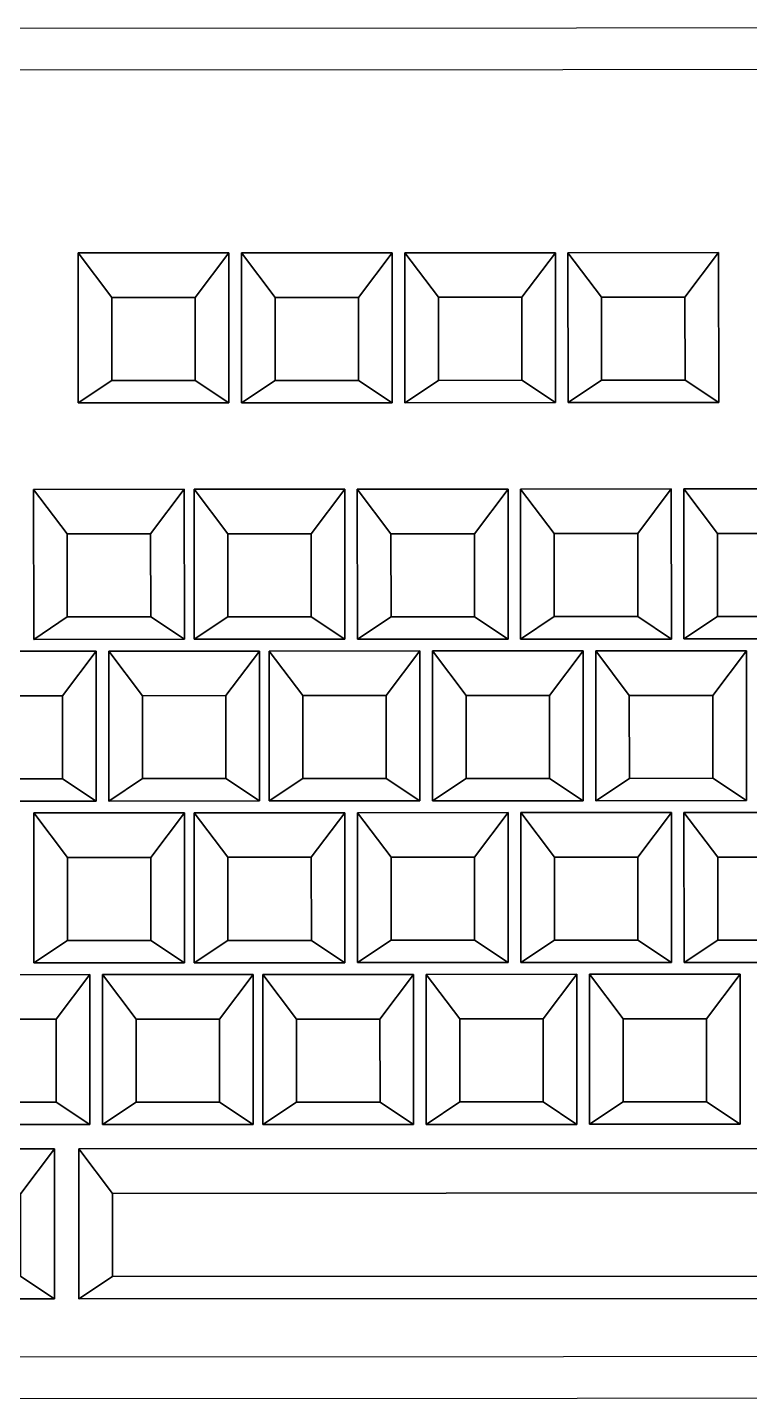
# Model space of a CAD drawing. Extents: x 13886 to 74789, y -750269 to -704302.
# Drawn here: x 51827.2 to 51913.7, y -736894.1 to -736729.6 of the extents above; entities that cross this region are included whole.
import ezdxf

# ---------------------------------------------------------------- set-up
doc = ezdxf.new("R2010")
doc.units = 0
doc.header["$LTSCALE"] = 10
doc.layers.get('0').update_dxf_attribs({"linetype": 'CONTINUOUS'})
doc.layers.add('___0', color=250, linetype='CONTINUOUS')

msp = doc.modelspace()

# ---------------------------------------------------------------- linework, layer by layer
at = {"color": 252}
for points in [[(52042.31, -736729.65), (51594.3, -736729.89), (51594.39, -736894.08), (52042.4, -736893.84)], [(52037.31, -736734.65), (51599.3, -736734.89), (51599.38, -736889.08), (52037.39, -736888.84)]]:
    msp.add_lwpolyline(points, close=True, dxfattribs=at)
at = {"layer": '___0'}
for points, invisible_edges in [([(51837.3, -736762.01, 15.22), (51833.26, -736756.67, 2.42), (51851.32, -736756.66, 2.42)], 12), ([(51851.33, -736774.63, 0.61), (51851.32, -736756.66, 2.42), (51833.26, -736756.67, 2.42)], 12), ([(51837.3, -736771.96, 14.22), (51833.27, -736774.64, 0.61), (51833.26, -736756.67, 2.42)], 12), ([(51837.3, -736771.96, 14.22), (51833.26, -736756.67, 2.42), (51837.3, -736762.01, 15.22)], 1), ([(51851.33, -736774.63, 0.61), (51833.26, -736756.67, 2.42), (51833.27, -736774.64, 0.61)], 1), ([(51837.3, -736762.01, 15.22), (51851.32, -736756.66, 2.42), (51847.29, -736762.01, 15.22)], 1), ([(51847.29, -736762.01, 15.22), (51851.32, -736756.66, 2.42), (51851.33, -736774.63, 0.61)], 12), ([(51856.86, -736762, 15.22), (51852.83, -736756.66, 2.42), (51870.89, -736756.65, 2.42)], 12), ([(51870.9, -736774.62, 0.61), (51870.89, -736756.65, 2.42), (51852.83, -736756.66, 2.42)], 12), ([(51856.87, -736771.95, 14.22), (51852.84, -736774.63, 0.61), (51852.83, -736756.66, 2.42)], 12), ([(51856.87, -736771.95, 14.22), (51852.83, -736756.66, 2.42), (51856.86, -736762, 15.22)], 1), ([(51870.9, -736774.62, 0.61), (51852.83, -736756.66, 2.42), (51852.84, -736774.63, 0.61)], 1), ([(51856.86, -736762, 15.22), (51870.89, -736756.65, 2.42), (51866.86, -736762, 15.22)], 1), ([(51866.86, -736762, 15.22), (51870.89, -736756.65, 2.42), (51870.9, -736774.62, 0.61)], 12), ([(51876.43, -736761.99, 15.22), (51872.4, -736756.65, 2.42), (51890.46, -736756.64, 2.42)], 12), ([(51890.47, -736774.61, 0.61), (51890.46, -736756.64, 2.42), (51872.4, -736756.65, 2.42)], 12), ([(51876.44, -736771.94, 14.22), (51872.41, -736774.62, 0.61), (51872.4, -736756.65, 2.42)], 12), ([(51876.44, -736771.94, 14.22), (51872.4, -736756.65, 2.42), (51876.43, -736761.99, 15.22)], 1), ([(51890.47, -736774.61, 0.61), (51872.4, -736756.65, 2.42), (51872.41, -736774.62, 0.61)], 1), ([(51876.43, -736761.99, 15.22), (51890.46, -736756.64, 2.42), (51886.43, -736761.98, 15.22)], 1), ([(51886.43, -736761.98, 15.22), (51890.46, -736756.64, 2.42), (51890.47, -736774.61, 0.61)], 12), ([(51896, -736761.98, 15.22), (51891.96, -736756.64, 2.42), (51910.02, -736756.63, 2.42)], 12), ([(51910.03, -736774.6, 0.61), (51910.02, -736756.63, 2.42), (51891.96, -736756.64, 2.42)], 12), ([(51896, -736771.93, 14.22), (51891.97, -736774.61, 0.61), (51891.96, -736756.64, 2.42)], 12), ([(51896, -736771.93, 14.22), (51891.96, -736756.64, 2.42), (51896, -736761.98, 15.22)], 1), ([(51910.03, -736774.6, 0.61), (51891.96, -736756.64, 2.42), (51891.97, -736774.61, 0.61)], 1), ([(51896, -736761.98, 15.22), (51910.02, -736756.63, 2.42), (51905.99, -736761.97, 15.22)], 1), ([(51905.99, -736761.97, 15.22), (51910.02, -736756.63, 2.42), (51910.03, -736774.6, 0.61)], 12), ([(51906, -736771.92, 14.22), (51896, -736761.98, 15.22), (51905.99, -736761.97, 15.22)], 1), ([(51905.99, -736761.97, 15.22), (51910.03, -736774.6, 0.61), (51906, -736771.92, 14.22)], 1), ([(51847.3, -736771.95, 14.22), (51837.3, -736771.96, 14.22), (51837.3, -736762.01, 15.22)], 12), ([(51847.3, -736771.95, 14.22), (51837.3, -736762.01, 15.22), (51847.29, -736762.01, 15.22)], 1), ([(51847.29, -736762.01, 15.22), (51851.33, -736774.63, 0.61), (51847.3, -736771.95, 14.22)], 1), ([(51866.87, -736771.94, 14.22), (51856.87, -736771.95, 14.22), (51856.86, -736762, 15.22)], 12), ([(51866.87, -736771.94, 14.22), (51856.86, -736762, 15.22), (51866.86, -736762, 15.22)], 1), ([(51866.86, -736762, 15.22), (51870.9, -736774.62, 0.61), (51866.87, -736771.94, 14.22)], 1), ([(51886.43, -736771.93, 14.22), (51876.43, -736761.99, 15.22), (51886.43, -736761.98, 15.22)], 1), ([(51886.43, -736771.93, 14.22), (51876.44, -736771.94, 14.22), (51876.43, -736761.99, 15.22)], 12), ([(51886.43, -736761.98, 15.22), (51890.47, -736774.61, 0.61), (51886.43, -736771.93, 14.22)], 1), ([(51906, -736771.92, 14.22), (51896, -736771.93, 14.22), (51896, -736761.98, 15.22)], 12), ([(51847.3, -736771.95, 14.22), (51851.33, -736774.63, 0.61), (51833.27, -736774.64, 0.61)], 12), ([(51847.3, -736771.95, 14.22), (51833.27, -736774.64, 0.61), (51837.3, -736771.96, 14.22)], 1), ([(51866.87, -736771.94, 14.22), (51870.9, -736774.62, 0.61), (51852.84, -736774.63, 0.61)], 12), ([(51866.87, -736771.94, 14.22), (51852.84, -736774.63, 0.61), (51856.87, -736771.95, 14.22)], 1), ([(51886.43, -736771.93, 14.22), (51890.47, -736774.61, 0.61), (51872.41, -736774.62, 0.61)], 12), ([(51886.43, -736771.93, 14.22), (51872.41, -736774.62, 0.61), (51876.44, -736771.94, 14.22)], 1), ([(51906, -736771.92, 14.22), (51910.03, -736774.6, 0.61), (51891.97, -736774.61, 0.61)], 12), ([(51906, -736771.92, 14.22), (51891.97, -736774.61, 0.61), (51896, -736771.93, 14.22)], 1), ([(51831.96, -736790.35, 12.37), (51827.92, -736785.01, -0.43), (51845.98, -736785, -0.43)], 12), ([(51845.99, -736802.97, -2.24), (51845.98, -736785, -0.43), (51827.92, -736785.01, -0.43)], 12), ([(51831.96, -736790.35, 12.37), (51845.98, -736785, -0.43), (51841.95, -736790.34, 12.37)], 1), ([(51841.95, -736790.34, 12.37), (51845.98, -736785, -0.43), (51845.99, -736802.97, -2.24)], 12), ([(51851.19, -736790.34, 12.37), (51847.15, -736785, -0.43), (51865.21, -736784.99, -0.43)], 12), ([(51865.22, -736802.96, -2.24), (51865.21, -736784.99, -0.43), (51847.15, -736785, -0.43)], 12), ([(51851.19, -736800.28, 11.37), (51847.16, -736802.97, -2.24), (51847.15, -736785, -0.43)], 12), ([(51851.19, -736800.28, 11.37), (51847.15, -736785, -0.43), (51851.19, -736790.34, 12.37)], 1), ([(51865.22, -736802.96, -2.24), (51847.15, -736785, -0.43), (51847.16, -736802.97, -2.24)], 1), ([(51851.19, -736790.34, 12.37), (51865.21, -736784.99, -0.43), (51861.18, -736790.33, 12.37)], 1), ([(51861.18, -736790.33, 12.37), (51865.21, -736784.99, -0.43), (51865.22, -736802.96, -2.24)], 12), ([(51870.75, -736790.32, 12.37), (51866.72, -736784.99, -0.43), (51884.78, -736784.98, -0.43)], 12), ([(51884.79, -736802.95, -2.24), (51884.78, -736784.98, -0.43), (51866.72, -736784.99, -0.43)], 12), ([(51870.76, -736800.27, 11.37), (51866.73, -736802.96, -2.24), (51866.72, -736784.99, -0.43)], 12), ([(51870.76, -736800.27, 11.37), (51866.72, -736784.99, -0.43), (51870.75, -736790.32, 12.37)], 1), ([(51884.79, -736802.95, -2.24), (51866.72, -736784.99, -0.43), (51866.73, -736802.96, -2.24)], 1), ([(51870.75, -736790.32, 12.37), (51884.78, -736784.98, -0.43), (51880.75, -736790.32, 12.37)], 1), ([(51880.75, -736790.32, 12.37), (51884.78, -736784.98, -0.43), (51884.79, -736802.95, -2.24)], 12), ([(51890.32, -736790.31, 12.37), (51886.28, -736784.97, -0.43), (51904.35, -736784.96, -0.43)], 12), ([(51904.36, -736802.94, -2.24), (51904.35, -736784.96, -0.43), (51886.28, -736784.97, -0.43)], 12), ([(51890.32, -736800.26, 11.37), (51886.29, -736802.94, -2.24), (51886.28, -736784.97, -0.43)], 12), ([(51890.32, -736800.26, 11.37), (51886.28, -736784.97, -0.43), (51890.32, -736790.31, 12.37)], 1), ([(51904.36, -736802.94, -2.24), (51886.28, -736784.97, -0.43), (51886.29, -736802.94, -2.24)], 1), ([(51890.32, -736790.31, 12.37), (51904.35, -736784.96, -0.43), (51900.32, -736790.31, 12.37)], 1), ([(51900.32, -736790.31, 12.37), (51904.35, -736784.96, -0.43), (51904.36, -736802.94, -2.24)], 12), ([(51909.89, -736790.3, 12.37), (51905.85, -736784.96, -0.43), (51923.91, -736784.95, -0.43)], 12), ([(51923.92, -736802.92, -2.24), (51923.91, -736784.95, -0.43), (51905.85, -736784.96, -0.43)], 12), ([(51909.89, -736800.25, 11.37), (51905.86, -736802.93, -2.24), (51905.85, -736784.96, -0.43)], 12), ([(51909.89, -736800.25, 11.37), (51905.85, -736784.96, -0.43), (51909.89, -736790.3, 12.37)], 1), ([(51923.92, -736802.92, -2.24), (51905.85, -736784.96, -0.43), (51905.86, -736802.93, -2.24)], 1), ([(51909.89, -736790.3, 12.37), (51923.91, -736784.95, -0.43), (51919.88, -736790.3, 12.37)], 1), ([(51831.96, -736800.29, 11.37), (51827.93, -736802.98, -2.24), (51827.92, -736785.01, -0.43)], 12), ([(51831.96, -736800.29, 11.37), (51827.92, -736785.01, -0.43), (51831.96, -736790.35, 12.37)], 1), ([(51845.99, -736802.97, -2.24), (51827.92, -736785.01, -0.43), (51827.93, -736802.98, -2.24)], 1), ([(51841.96, -736800.29, 11.37), (51831.96, -736790.35, 12.37), (51841.95, -736790.34, 12.37)], 1), ([(51841.96, -736800.29, 11.37), (51831.96, -736800.29, 11.37), (51831.96, -736790.35, 12.37)], 12), ([(51841.95, -736790.34, 12.37), (51845.99, -736802.97, -2.24), (51841.96, -736800.29, 11.37)], 1), ([(51861.19, -736800.28, 11.37), (51851.19, -736790.34, 12.37), (51861.18, -736790.33, 12.37)], 1), ([(51861.19, -736800.28, 11.37), (51851.19, -736800.28, 11.37), (51851.19, -736790.34, 12.37)], 12), ([(51861.18, -736790.33, 12.37), (51865.22, -736802.96, -2.24), (51861.19, -736800.28, 11.37)], 1), ([(51880.76, -736800.27, 11.37), (51870.76, -736800.27, 11.37), (51870.75, -736790.32, 12.37)], 12), ([(51880.76, -736800.27, 11.37), (51870.75, -736790.32, 12.37), (51880.75, -736790.32, 12.37)], 1), ([(51880.75, -736790.32, 12.37), (51884.79, -736802.95, -2.24), (51880.76, -736800.27, 11.37)], 1), ([(51900.32, -736800.25, 11.37), (51890.32, -736800.26, 11.37), (51890.32, -736790.31, 12.37)], 12), ([(51900.32, -736800.25, 11.37), (51890.32, -736790.31, 12.37), (51900.32, -736790.31, 12.37)], 1), ([(51900.32, -736790.31, 12.37), (51904.36, -736802.94, -2.24), (51900.32, -736800.25, 11.37)], 1), ([(51919.89, -736800.24, 11.37), (51909.89, -736800.25, 11.37), (51909.89, -736790.3, 12.37)], 12), ([(51919.89, -736800.24, 11.37), (51909.89, -736790.3, 12.37), (51919.88, -736790.3, 12.37)], 1), ([(51841.96, -736800.29, 11.37), (51845.99, -736802.97, -2.24), (51827.93, -736802.98, -2.24)], 12), ([(51841.96, -736800.29, 11.37), (51827.93, -736802.98, -2.24), (51831.96, -736800.29, 11.37)], 1), ([(51861.19, -736800.28, 11.37), (51865.22, -736802.96, -2.24), (51847.16, -736802.97, -2.24)], 12), ([(51861.19, -736800.28, 11.37), (51847.16, -736802.97, -2.24), (51851.19, -736800.28, 11.37)], 1), ([(51880.76, -736800.27, 11.37), (51884.79, -736802.95, -2.24), (51866.73, -736802.96, -2.24)], 12), ([(51880.76, -736800.27, 11.37), (51866.73, -736802.96, -2.24), (51870.76, -736800.27, 11.37)], 1), ([(51900.32, -736800.25, 11.37), (51904.36, -736802.94, -2.24), (51886.29, -736802.94, -2.24)], 12), ([(51900.32, -736800.25, 11.37), (51886.29, -736802.94, -2.24), (51890.32, -736800.26, 11.37)], 1), ([(51919.89, -736800.24, 11.37), (51923.92, -736802.92, -2.24), (51905.86, -736802.93, -2.24)], 12), ([(51919.89, -736800.24, 11.37), (51905.86, -736802.93, -2.24), (51909.89, -736800.25, 11.37)], 1), ([(51821.39, -736809.74, 10.42), (51817.36, -736804.4, -2.38), (51835.42, -736804.39, -2.38)], 12), ([(51835.43, -736822.36, -4.19), (51835.42, -736804.39, -2.38), (51817.36, -736804.4, -2.38)], 12), ([(51835.43, -736822.36, -4.19), (51817.36, -736804.4, -2.38), (51817.37, -736822.37, -4.19)], 1), ([(51821.39, -736809.74, 10.42), (51835.42, -736804.39, -2.38), (51831.39, -736809.73, 10.42)], 1), ([(51831.39, -736809.73, 10.42), (51835.42, -736804.39, -2.38), (51835.43, -736822.36, -4.19)], 12), ([(51840.96, -736809.73, 10.42), (51836.92, -736804.39, -2.38), (51854.98, -736804.38, -2.38)], 12), ([(51854.99, -736822.35, -4.19), (51854.98, -736804.38, -2.38), (51836.92, -736804.39, -2.38)], 12), ([(51840.96, -736819.67, 9.41), (51836.92, -736804.39, -2.38), (51840.96, -736809.73, 10.42)], 1), ([(51840.96, -736819.67, 9.41), (51836.93, -736822.36, -4.19), (51836.92, -736804.39, -2.38)], 12), ([(51854.99, -736822.35, -4.19), (51836.92, -736804.39, -2.38), (51836.93, -736822.36, -4.19)], 1), ([(51840.96, -736809.73, 10.42), (51854.98, -736804.38, -2.38), (51850.95, -736809.72, 10.42)], 1), ([(51850.95, -736809.72, 10.42), (51854.98, -736804.38, -2.38), (51854.99, -736822.35, -4.19)], 12), ([(51860.19, -736809.71, 10.42), (51856.15, -736804.38, -2.38), (51874.22, -736804.37, -2.38)], 12), ([(51874.23, -736822.34, -4.19), (51874.22, -736804.37, -2.38), (51856.15, -736804.38, -2.38)], 12), ([(51860.19, -736819.66, 9.41), (51856.15, -736804.38, -2.38), (51860.19, -736809.71, 10.42)], 1), ([(51860.19, -736819.66, 9.41), (51856.16, -736822.35, -4.19), (51856.15, -736804.38, -2.38)], 12), ([(51874.23, -736822.34, -4.19), (51856.15, -736804.38, -2.38), (51856.16, -736822.35, -4.19)], 1), ([(51860.19, -736809.71, 10.42), (51874.22, -736804.37, -2.38), (51870.19, -736809.71, 10.42)], 1), ([(51870.19, -736809.71, 10.42), (51874.22, -736804.37, -2.38), (51874.23, -736822.34, -4.19)], 12), ([(51879.76, -736809.7, 10.42), (51875.72, -736804.37, -2.38), (51893.78, -736804.36, -2.38)], 12), ([(51893.79, -736822.33, -4.19), (51893.78, -736804.36, -2.38), (51875.72, -736804.37, -2.38)], 12), ([(51879.76, -736819.65, 9.41), (51875.72, -736804.37, -2.38), (51879.76, -736809.7, 10.42)], 1), ([(51879.76, -736819.65, 9.41), (51875.73, -736822.34, -4.19), (51875.72, -736804.37, -2.38)], 12), ([(51893.79, -736822.33, -4.19), (51875.72, -736804.37, -2.38), (51875.73, -736822.34, -4.19)], 1), ([(51879.76, -736809.7, 10.42), (51893.78, -736804.36, -2.38), (51889.75, -736809.7, 10.42)], 1), ([(51889.75, -736809.7, 10.42), (51893.78, -736804.36, -2.38), (51893.79, -736822.33, -4.19)], 12), ([(51899.32, -736809.69, 10.42), (51895.29, -736804.35, -2.38), (51913.35, -736804.34, -2.38)], 12), ([(51913.36, -736822.31, -4.19), (51913.35, -736804.34, -2.38), (51895.29, -736804.35, -2.38)], 12), ([(51899.33, -736819.64, 9.41), (51895.29, -736804.35, -2.38), (51899.32, -736809.69, 10.42)], 1), ([(51899.33, -736819.64, 9.41), (51895.3, -736822.32, -4.19), (51895.29, -736804.35, -2.38)], 12), ([(51913.36, -736822.31, -4.19), (51895.29, -736804.35, -2.38), (51895.3, -736822.32, -4.19)], 1), ([(51899.32, -736809.69, 10.42), (51913.35, -736804.34, -2.38), (51909.32, -736809.69, 10.42)], 1), ([(51909.32, -736809.69, 10.42), (51913.35, -736804.34, -2.38), (51913.36, -736822.31, -4.19)], 12), ([(51831.39, -736819.68, 9.41), (51821.39, -736809.74, 10.42), (51831.39, -736809.73, 10.42)], 1), ([(51831.39, -736819.68, 9.41), (51821.4, -736819.68, 9.41), (51821.39, -736809.74, 10.42)], 12), ([(51831.39, -736809.73, 10.42), (51835.43, -736822.36, -4.19), (51831.39, -736819.68, 9.41)], 1), ([(51850.96, -736819.67, 9.41), (51840.96, -736809.73, 10.42), (51850.95, -736809.72, 10.42)], 1), ([(51850.96, -736819.67, 9.41), (51840.96, -736819.67, 9.41), (51840.96, -736809.73, 10.42)], 12), ([(51850.95, -736809.72, 10.42), (51854.99, -736822.35, -4.19), (51850.96, -736819.67, 9.41)], 1), ([(51870.19, -736819.66, 9.41), (51860.19, -736819.66, 9.41), (51860.19, -736809.71, 10.42)], 12), ([(51870.19, -736819.66, 9.41), (51860.19, -736809.71, 10.42), (51870.19, -736809.71, 10.42)], 1), ([(51870.19, -736809.71, 10.42), (51874.23, -736822.34, -4.19), (51870.19, -736819.66, 9.41)], 1), ([(51889.76, -736819.65, 9.41), (51879.76, -736819.65, 9.41), (51879.76, -736809.7, 10.42)], 12), ([(51889.76, -736819.65, 9.41), (51879.76, -736809.7, 10.42), (51889.75, -736809.7, 10.42)], 1), ([(51889.75, -736809.7, 10.42), (51893.79, -736822.33, -4.19), (51889.76, -736819.65, 9.41)], 1), ([(51909.32, -736819.63, 9.41), (51899.33, -736819.64, 9.41), (51899.32, -736809.69, 10.42)], 12), ([(51909.32, -736819.63, 9.41), (51899.32, -736809.69, 10.42), (51909.32, -736809.69, 10.42)], 1), ([(51909.32, -736809.69, 10.42), (51913.36, -736822.31, -4.19), (51909.32, -736819.63, 9.41)], 1), ([(51831.39, -736819.68, 9.41), (51835.43, -736822.36, -4.19), (51817.37, -736822.37, -4.19)], 12), ([(51831.39, -736819.68, 9.41), (51817.37, -736822.37, -4.19), (51821.4, -736819.68, 9.41)], 1), ([(51850.96, -736819.67, 9.41), (51854.99, -736822.35, -4.19), (51836.93, -736822.36, -4.19)], 12), ([(51850.96, -736819.67, 9.41), (51836.93, -736822.36, -4.19), (51840.96, -736819.67, 9.41)], 1), ([(51870.19, -736819.66, 9.41), (51874.23, -736822.34, -4.19), (51856.16, -736822.35, -4.19)], 12), ([(51870.19, -736819.66, 9.41), (51856.16, -736822.35, -4.19), (51860.19, -736819.66, 9.41)], 1), ([(51889.76, -736819.65, 9.41), (51893.79, -736822.33, -4.19), (51875.73, -736822.34, -4.19)], 12), ([(51889.76, -736819.65, 9.41), (51875.73, -736822.34, -4.19), (51879.76, -736819.65, 9.41)], 1), ([(51909.32, -736819.63, 9.41), (51913.36, -736822.31, -4.19), (51895.3, -736822.32, -4.19)], 12), ([(51909.32, -736819.63, 9.41), (51895.3, -736822.32, -4.19), (51899.33, -736819.64, 9.41)], 1), ([(51831.98, -736829.11, 8.46), (51827.94, -736823.78, -4.33), (51846, -736823.77, -4.33)], 12), ([(51846.01, -736841.74, -6.14), (51846, -736823.77, -4.33), (51827.94, -736823.78, -4.33)], 12), ([(51831.98, -736839.06, 7.46), (51827.94, -736823.78, -4.33), (51831.98, -736829.11, 8.46)], 1), ([(51831.98, -736839.06, 7.46), (51827.95, -736841.75, -6.14), (51827.94, -736823.78, -4.33)], 12), ([(51846.01, -736841.74, -6.14), (51827.94, -736823.78, -4.33), (51827.95, -736841.75, -6.14)], 1), ([(51831.98, -736829.11, 8.46), (51846, -736823.77, -4.33), (51841.97, -736829.11, 8.46)], 1), ([(51841.97, -736829.11, 8.46), (51846, -736823.77, -4.33), (51846.01, -736841.74, -6.14)], 12), ([(51851.21, -736829.1, 8.46), (51847.17, -736823.77, -4.33), (51865.23, -736823.76, -4.33)], 12), ([(51865.24, -736841.73, -6.14), (51865.23, -736823.76, -4.33), (51847.17, -736823.77, -4.33)], 12), ([(51851.21, -736839.05, 7.46), (51847.17, -736823.77, -4.33), (51851.21, -736829.1, 8.46)], 1), ([(51851.21, -736839.05, 7.46), (51847.18, -736841.74, -6.14), (51847.17, -736823.77, -4.33)], 12), ([(51865.24, -736841.73, -6.14), (51847.17, -736823.77, -4.33), (51847.18, -736841.74, -6.14)], 1), ([(51851.21, -736829.1, 8.46), (51865.23, -736823.76, -4.33), (51861.2, -736829.1, 8.46)], 1), ([(51861.2, -736829.1, 8.46), (51865.23, -736823.76, -4.33), (51865.24, -736841.73, -6.14)], 12), ([(51870.77, -736829.09, 8.46), (51866.74, -736823.75, -4.33), (51884.8, -736823.74, -4.33)], 12), ([(51884.81, -736841.71, -6.14), (51884.8, -736823.74, -4.33), (51866.74, -736823.75, -4.33)], 12), ([(51870.78, -736839.04, 7.46), (51866.74, -736823.75, -4.33), (51870.77, -736829.09, 8.46)], 1), ([(51870.78, -736839.04, 7.46), (51866.75, -736841.72, -6.14), (51866.74, -736823.75, -4.33)], 12), ([(51884.81, -736841.71, -6.14), (51866.74, -736823.75, -4.33), (51866.75, -736841.72, -6.14)], 1), ([(51870.77, -736829.09, 8.46), (51884.8, -736823.74, -4.33), (51880.77, -736829.09, 8.46)], 1), ([(51880.77, -736829.09, 8.46), (51884.8, -736823.74, -4.33), (51884.81, -736841.71, -6.14)], 12), ([(51890.34, -736829.08, 8.46), (51886.31, -736823.74, -4.33), (51904.37, -736823.73, -4.33)], 12), ([(51904.38, -736841.7, -6.14), (51904.37, -736823.73, -4.33), (51886.31, -736823.74, -4.33)], 12), ([(51890.35, -736839.03, 7.46), (51886.31, -736823.74, -4.33), (51890.34, -736829.08, 8.46)], 1), ([(51890.35, -736839.03, 7.46), (51886.32, -736841.71, -6.14), (51886.31, -736823.74, -4.33)], 12), ([(51904.38, -736841.7, -6.14), (51886.31, -736823.74, -4.33), (51886.32, -736841.71, -6.14)], 1), ([(51890.34, -736829.08, 8.46), (51904.37, -736823.73, -4.33), (51900.34, -736829.08, 8.46)], 1), ([(51900.34, -736829.08, 8.46), (51904.37, -736823.73, -4.33), (51904.38, -736841.7, -6.14)], 12), ([(51909.91, -736829.07, 8.46), (51905.87, -736823.73, -4.33), (51923.93, -736823.72, -4.33)], 12), ([(51923.94, -736841.69, -6.14), (51923.93, -736823.72, -4.33), (51905.87, -736823.73, -4.33)], 12), ([(51909.91, -736839.02, 7.46), (51905.87, -736823.73, -4.33), (51909.91, -736829.07, 8.46)], 1), ([(51909.91, -736839.02, 7.46), (51905.88, -736841.7, -6.14), (51905.87, -736823.73, -4.33)], 12), ([(51923.94, -736841.69, -6.14), (51905.87, -736823.73, -4.33), (51905.88, -736841.7, -6.14)], 1), ([(51909.91, -736829.07, 8.46), (51923.93, -736823.72, -4.33), (51919.9, -736829.07, 8.46)], 1), ([(51841.98, -736839.06, 7.46), (51831.98, -736839.06, 7.46), (51831.98, -736829.11, 8.46)], 12), ([(51841.98, -736839.06, 7.46), (51831.98, -736829.11, 8.46), (51841.97, -736829.11, 8.46)], 1), ([(51841.97, -736829.11, 8.46), (51846.01, -736841.74, -6.14), (51841.98, -736839.06, 7.46)], 1), ([(51861.21, -736839.05, 7.46), (51851.21, -736839.05, 7.46), (51851.21, -736829.1, 8.46)], 12), ([(51861.21, -736839.05, 7.46), (51851.21, -736829.1, 8.46), (51861.2, -736829.1, 8.46)], 1), ([(51861.2, -736829.1, 8.46), (51865.24, -736841.73, -6.14), (51861.21, -736839.05, 7.46)], 1), ([(51880.78, -736839.03, 7.46), (51870.78, -736839.04, 7.46), (51870.77, -736829.09, 8.46)], 12), ([(51880.78, -736839.03, 7.46), (51870.77, -736829.09, 8.46), (51880.77, -736829.09, 8.46)], 1), ([(51880.77, -736829.09, 8.46), (51884.81, -736841.71, -6.14), (51880.78, -736839.03, 7.46)], 1), ([(51900.34, -736839.02, 7.46), (51890.35, -736839.03, 7.46), (51890.34, -736829.08, 8.46)], 12), ([(51900.34, -736839.02, 7.46), (51890.34, -736829.08, 8.46), (51900.34, -736829.08, 8.46)], 1), ([(51900.34, -736829.08, 8.46), (51904.38, -736841.7, -6.14), (51900.34, -736839.02, 7.46)], 1), ([(51919.91, -736839.01, 7.46), (51909.91, -736839.02, 7.46), (51909.91, -736829.07, 8.46)], 12), ([(51919.91, -736839.01, 7.46), (51909.91, -736829.07, 8.46), (51919.9, -736829.07, 8.46)], 1), ([(51841.98, -736839.06, 7.46), (51846.01, -736841.74, -6.14), (51827.95, -736841.75, -6.14)], 12), ([(51841.98, -736839.06, 7.46), (51827.95, -736841.75, -6.14), (51831.98, -736839.06, 7.46)], 1), ([(51861.21, -736839.05, 7.46), (51865.24, -736841.73, -6.14), (51847.18, -736841.74, -6.14)], 12), ([(51861.21, -736839.05, 7.46), (51847.18, -736841.74, -6.14), (51851.21, -736839.05, 7.46)], 1), ([(51880.78, -736839.03, 7.46), (51884.81, -736841.71, -6.14), (51866.75, -736841.72, -6.14)], 12), ([(51880.78, -736839.03, 7.46), (51866.75, -736841.72, -6.14), (51870.78, -736839.04, 7.46)], 1), ([(51900.34, -736839.02, 7.46), (51904.38, -736841.7, -6.14), (51886.32, -736841.71, -6.14)], 12), ([(51900.34, -736839.02, 7.46), (51886.32, -736841.71, -6.14), (51890.35, -736839.03, 7.46)], 1), ([(51919.91, -736839.01, 7.46), (51923.94, -736841.69, -6.14), (51905.88, -736841.7, -6.14)], 12), ([(51919.91, -736839.01, 7.46), (51905.88, -736841.7, -6.14), (51909.91, -736839.02, 7.46)], 1), ([(51834.68, -736861.13, -8.1), (51834.67, -736843.16, -6.29), (51816.6, -736843.17, -6.29)], 12), ([(51820.64, -736848.51, 6.51), (51816.6, -736843.17, -6.29), (51834.67, -736843.16, -6.29)], 12), ([(51834.68, -736861.13, -8.1), (51816.6, -736843.17, -6.29), (51816.61, -736861.14, -8.1)], 1), ([(51820.64, -736848.51, 6.51), (51834.67, -736843.16, -6.29), (51830.64, -736848.5, 6.51)], 1), ([(51830.64, -736848.5, 6.51), (51834.67, -736843.16, -6.29), (51834.68, -736861.13, -8.1)], 12), ([(51854.24, -736861.12, -8.1), (51854.23, -736843.15, -6.29), (51836.17, -736843.16, -6.29)], 12), ([(51840.21, -736848.49, 6.51), (51836.17, -736843.16, -6.29), (51854.23, -736843.15, -6.29)], 12), ([(51854.24, -736861.12, -8.1), (51836.17, -736843.16, -6.29), (51836.18, -736861.13, -8.1)], 1), ([(51840.21, -736858.44, 5.51), (51836.17, -736843.16, -6.29), (51840.21, -736848.49, 6.51)], 1), ([(51840.21, -736858.44, 5.51), (51836.18, -736861.13, -8.1), (51836.17, -736843.16, -6.29)], 12), ([(51840.21, -736848.49, 6.51), (51854.23, -736843.15, -6.29), (51850.2, -736848.49, 6.51)], 1), ([(51850.2, -736848.49, 6.51), (51854.23, -736843.15, -6.29), (51854.24, -736861.12, -8.1)], 12), ([(51873.47, -736861.11, -8.1), (51873.46, -736843.14, -6.29), (51855.4, -736843.15, -6.29)], 12), ([(51859.44, -736848.48, 6.51), (51855.4, -736843.15, -6.29), (51873.46, -736843.14, -6.29)], 12), ([(51873.47, -736861.11, -8.1), (51855.4, -736843.15, -6.29), (51855.41, -736861.12, -8.1)], 1), ([(51859.44, -736858.43, 5.51), (51855.4, -736843.15, -6.29), (51859.44, -736848.48, 6.51)], 1), ([(51859.44, -736858.43, 5.51), (51855.41, -736861.12, -8.1), (51855.4, -736843.15, -6.29)], 12), ([(51859.44, -736848.48, 6.51), (51873.46, -736843.14, -6.29), (51869.43, -736848.48, 6.51)], 1), ([(51869.43, -736848.48, 6.51), (51873.46, -736843.14, -6.29), (51873.47, -736861.11, -8.1)], 12), ([(51893.04, -736861.1, -8.1), (51893.03, -736843.12, -6.29), (51874.97, -736843.13, -6.29)], 12), ([(51879, -736848.47, 6.51), (51874.97, -736843.13, -6.29), (51893.03, -736843.12, -6.29)], 12), ([(51893.04, -736861.1, -8.1), (51874.97, -736843.13, -6.29), (51874.98, -736861.1, -8.1)], 1), ([(51879.01, -736858.42, 5.51), (51874.97, -736843.13, -6.29), (51879, -736848.47, 6.51)], 1), ([(51879.01, -736858.42, 5.51), (51874.98, -736861.1, -8.1), (51874.97, -736843.13, -6.29)], 12), ([(51879, -736848.47, 6.51), (51893.03, -736843.12, -6.29), (51889, -736848.47, 6.51)], 1), ([(51889, -736848.47, 6.51), (51893.03, -736843.12, -6.29), (51893.04, -736861.1, -8.1)], 12), ([(51912.61, -736861.08, -8.1), (51912.6, -736843.11, -6.29), (51894.53, -736843.12, -6.29)], 12), ([(51898.57, -736848.46, 6.51), (51894.53, -736843.12, -6.29), (51912.6, -736843.11, -6.29)], 12), ([(51912.61, -736861.08, -8.1), (51894.53, -736843.12, -6.29), (51894.54, -736861.09, -8.1)], 1), ([(51898.58, -736858.41, 5.51), (51894.53, -736843.12, -6.29), (51898.57, -736848.46, 6.51)], 1), ([(51898.58, -736858.41, 5.51), (51894.54, -736861.09, -8.1), (51894.53, -736843.12, -6.29)], 12), ([(51898.57, -736848.46, 6.51), (51912.6, -736843.11, -6.29), (51908.57, -736848.46, 6.51)], 1), ([(51908.57, -736848.46, 6.51), (51912.6, -736843.11, -6.29), (51912.61, -736861.08, -8.1)], 12), ([(51830.64, -736858.45, 5.51), (51820.64, -736848.51, 6.51), (51830.64, -736848.5, 6.51)], 1), ([(51830.64, -736858.45, 5.51), (51820.64, -736858.45, 5.51), (51820.64, -736848.51, 6.51)], 12), ([(51830.64, -736848.5, 6.51), (51834.68, -736861.13, -8.1), (51830.64, -736858.45, 5.51)], 1), ([(51850.21, -736858.44, 5.51), (51840.21, -736858.44, 5.51), (51840.21, -736848.49, 6.51)], 12), ([(51850.21, -736858.44, 5.51), (51840.21, -736848.49, 6.51), (51850.2, -736848.49, 6.51)], 1), ([(51850.2, -736848.49, 6.51), (51854.24, -736861.12, -8.1), (51850.21, -736858.44, 5.51)], 1), ([(51869.44, -736858.43, 5.51), (51859.44, -736858.43, 5.51), (51859.44, -736848.48, 6.51)], 12), ([(51869.44, -736858.43, 5.51), (51859.44, -736848.48, 6.51), (51869.43, -736848.48, 6.51)], 1), ([(51869.43, -736848.48, 6.51), (51873.47, -736861.11, -8.1), (51869.44, -736858.43, 5.51)], 1), ([(51889.01, -736858.41, 5.51), (51879.01, -736858.42, 5.51), (51879, -736848.47, 6.51)], 12), ([(51889.01, -736858.41, 5.51), (51879, -736848.47, 6.51), (51889, -736848.47, 6.51)], 1), ([(51889, -736848.47, 6.51), (51893.04, -736861.1, -8.1), (51889.01, -736858.41, 5.51)], 1), ([(51908.57, -736858.4, 5.51), (51898.58, -736858.41, 5.51), (51898.57, -736848.46, 6.51)], 12), ([(51908.57, -736858.4, 5.51), (51898.57, -736848.46, 6.51), (51908.57, -736848.46, 6.51)], 1), ([(51908.57, -736848.46, 6.51), (51912.61, -736861.08, -8.1), (51908.57, -736858.4, 5.51)], 1), ([(51830.64, -736858.45, 5.51), (51834.68, -736861.13, -8.1), (51816.61, -736861.14, -8.1)], 12), ([(51830.64, -736858.45, 5.51), (51816.61, -736861.14, -8.1), (51820.64, -736858.45, 5.51)], 1), ([(51850.21, -736858.44, 5.51), (51854.24, -736861.12, -8.1), (51836.18, -736861.13, -8.1)], 12), ([(51850.21, -736858.44, 5.51), (51836.18, -736861.13, -8.1), (51840.21, -736858.44, 5.51)], 1), ([(51869.44, -736858.43, 5.51), (51873.47, -736861.11, -8.1), (51855.41, -736861.12, -8.1)], 12), ([(51869.44, -736858.43, 5.51), (51855.41, -736861.12, -8.1), (51859.44, -736858.43, 5.51)], 1), ([(51889.01, -736858.41, 5.51), (51893.04, -736861.1, -8.1), (51874.98, -736861.1, -8.1)], 12), ([(51889.01, -736858.41, 5.51), (51874.98, -736861.1, -8.1), (51879.01, -736858.42, 5.51)], 1), ([(51908.57, -736858.4, 5.51), (51912.61, -736861.08, -8.1), (51894.54, -736861.09, -8.1)], 12), ([(51908.57, -736858.4, 5.51), (51894.54, -736861.09, -8.1), (51898.58, -736858.41, 5.51)], 1), ([(51830.43, -736882, -10.2), (51830.42, -736864.03, -8.39), (51798.99, -736864.05, -8.39)], 12), ([(51803.03, -736869.39, 4.41), (51798.99, -736864.05, -8.39), (51830.42, -736864.03, -8.39)], 12), ([(51830.43, -736882, -10.2), (51798.99, -736864.05, -8.39), (51799, -736882.02, -10.2)], 1), ([(51803.03, -736869.39, 4.41), (51830.42, -736864.03, -8.39), (51826.39, -736869.38, 4.41)], 1), ([(51826.39, -736869.38, 4.41), (51830.42, -736864.03, -8.39), (51830.43, -736882, -10.2)], 12), ([(51933.51, -736881.95, -10.2), (51933.5, -736863.98, -8.39), (51833.35, -736864.03, -8.39)], 12), ([(51837.39, -736869.37, 4.41), (51833.35, -736864.03, -8.39), (51933.5, -736863.98, -8.39)], 12), ([(51933.51, -736881.95, -10.2), (51833.35, -736864.03, -8.39), (51833.36, -736882, -10.2)], 1), ([(51837.39, -736879.32, 3.41), (51833.36, -736882, -10.2), (51833.35, -736864.03, -8.39)], 12), ([(51837.39, -736879.32, 3.41), (51833.35, -736864.03, -8.39), (51837.39, -736869.37, 4.41)], 1), ([(51837.39, -736869.37, 4.41), (51933.5, -736863.98, -8.39), (51929.47, -736869.32, 4.41)], 1), ([(51826.39, -736869.38, 4.41), (51830.43, -736882, -10.2), (51826.39, -736879.32, 3.41)], 1), ([(51929.48, -736879.27, 3.41), (51837.39, -736869.37, 4.41), (51929.47, -736869.32, 4.41)], 1), ([(51929.48, -736879.27, 3.41), (51837.39, -736879.32, 3.41), (51837.39, -736869.37, 4.41)], 12), ([(51826.39, -736879.32, 3.41), (51830.43, -736882, -10.2), (51799, -736882.02, -10.2)], 12), ([(51929.48, -736879.27, 3.41), (51933.51, -736881.95, -10.2), (51833.36, -736882, -10.2)], 12), ([(51929.48, -736879.27, 3.41), (51833.36, -736882, -10.2), (51837.39, -736879.32, 3.41)], 1)]:
    msp.add_3dface(points, dxfattribs=dict(at, invisible_edges=invisible_edges))

doc.saveas('drawing.dxf')
